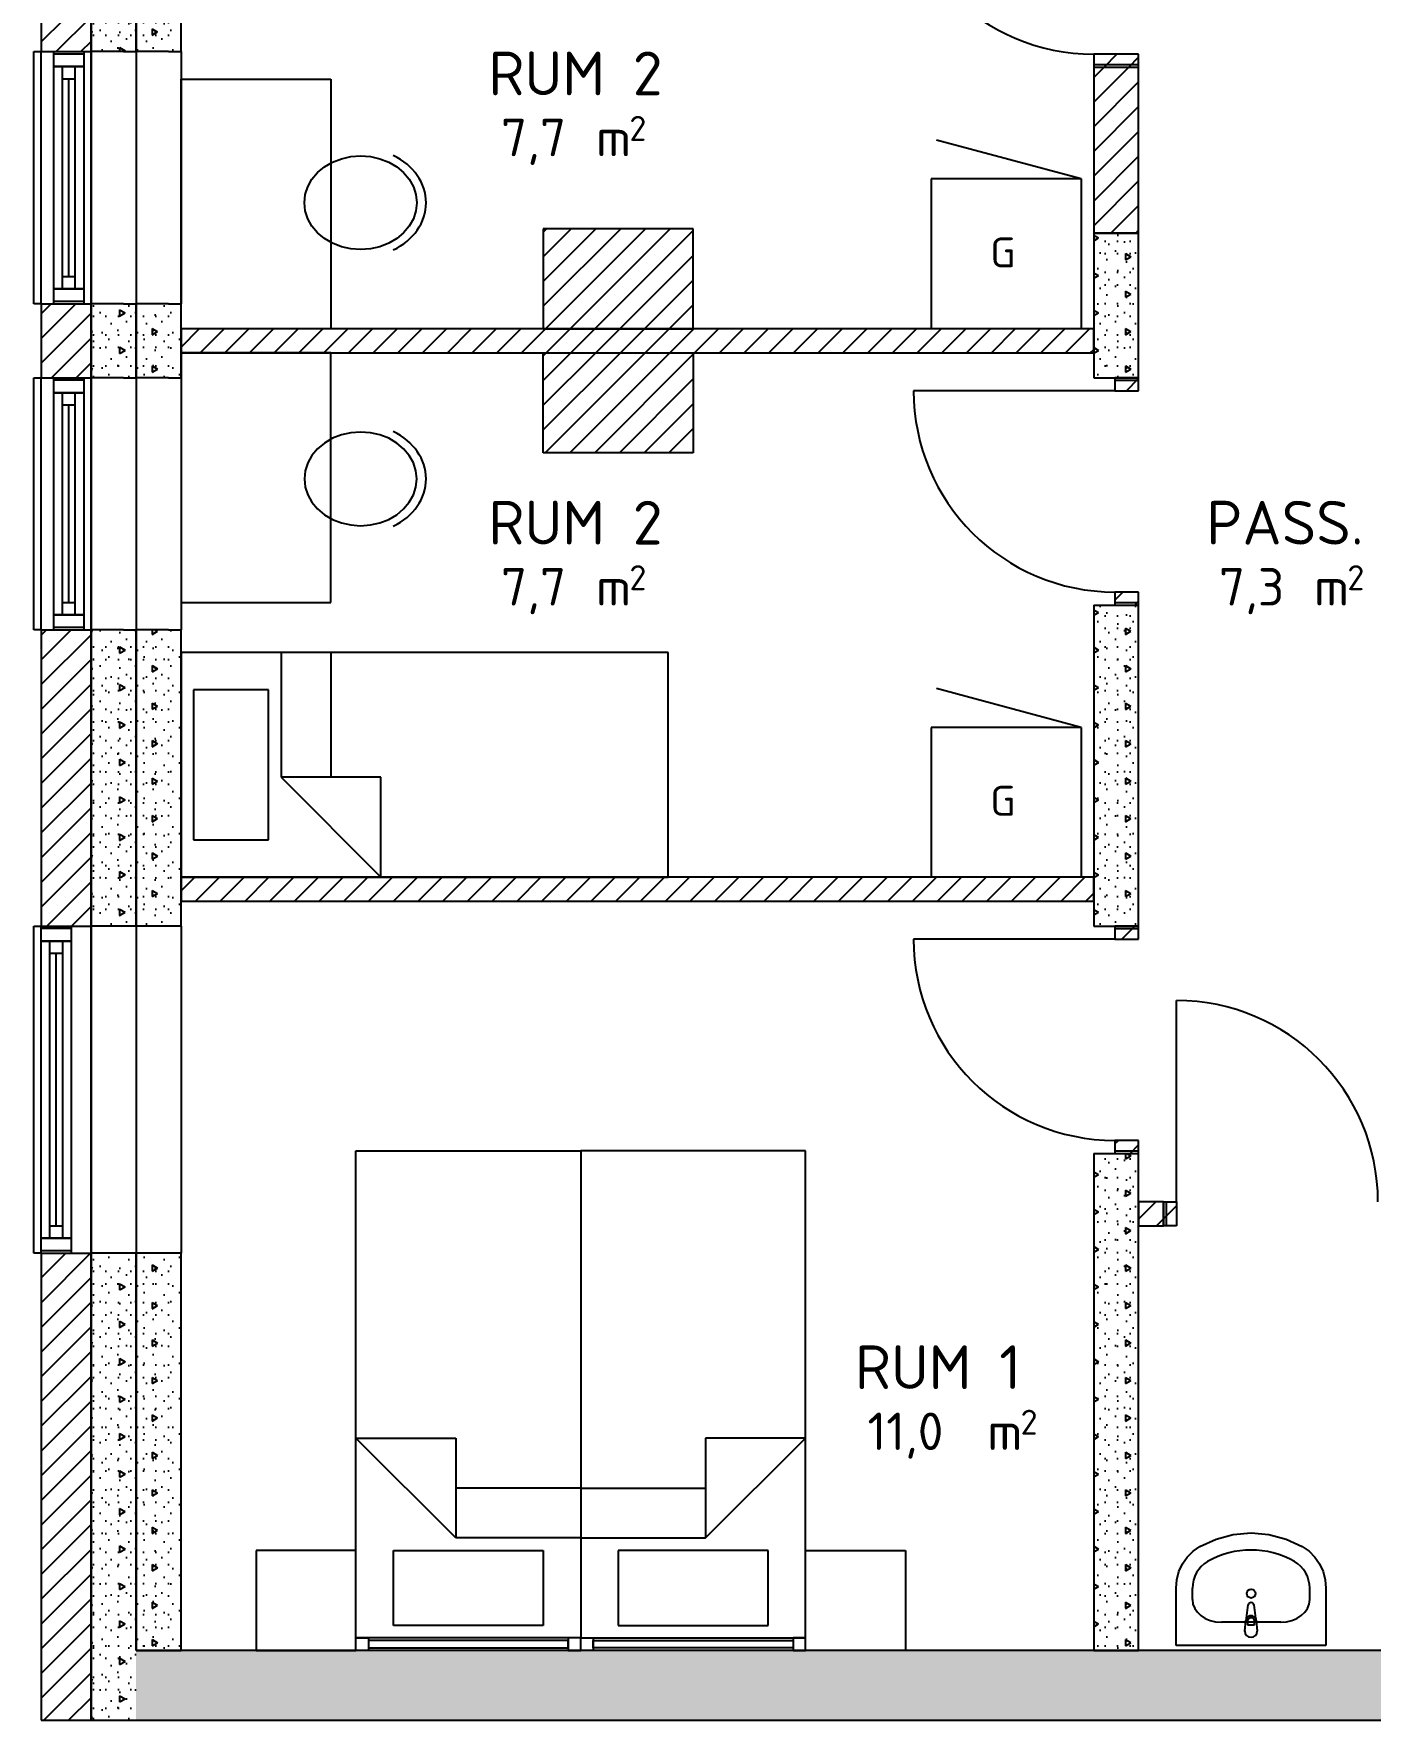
# Model space of a CAD drawing. Header units: metres. Extents: x -0.2 to 76.9, y -5.1 to 21.1.
# Drawn here: x -0.21 to 5.14, y -0.17 to 6.58 of the extents above; entities that cross this region are included whole.
import ezdxf
from ezdxf.enums import TextEntityAlignment as Align

# ---------------------------------------------------------------- set-up
doc = ezdxf.new("R2010")
doc.units = ezdxf.units.M
doc.linetypes.add('DASHED_4', pattern=[7, 4, -3])
for name, color, linetype in [('A-01SB-----', 3, 'Continuous'), ('A-01SC-----', 7, 'Continuous'), ('A-27B------', 7, 'Continuous'), ('A-42-------', 1, 'Continuous'), ('A-46---B---', 1, 'Continuous'), ('A-46---C---', 4, 'DASHED_4')]:
    doc.layers.add(name, color=color, linetype=linetype)
doc.layers.add('A-A-RUA----', color=3, linetype='Continuous', lineweight=0)
doc.styles.add('ISO', font='isocpeur.ttf')
pattern_1 = [(45, (0, 0), (-0.0494975, 0.0494975), [])]
pattern_2 = [(270, (0, 0), (0.2598076, 0), [0.025, -0.125]), (270, (0.1299, -0.075), (0.2598076, 0), [0.025, -0.125]), (330, (0, 0), (0.129904, 0.225), [0.025, -0.125]), (330, (-3e-17, -0.15), (0.129904, 0.225), [0.025, -0.125]), (30, (-5e-18, -0.025), (-0.129904, 0.225), [0.025, -0.125]), (30, (-3e-17, -0.175), (-0.129904, 0.225), [0.025, -0.125]), (270, (0.025, -5e-18), (0.05, 0), [0, -0.05, 0, -0.075]), (315, (0.025, -0.025), (0.03535534, 0.03535534), [0, -0.0375, 0, -0.0625])]

# ---------------------------------------------------------------- blocks, each defined once
blk = doc.blocks.new('RUM 2_06_24', base_point=(1979.3, 4494.7))
at = {"layer": 'A-A-RUA----', "style": 'ISO'}
for tag, height, p in [('ROOM_NAME', 175, (1606.5, 4710.1)), ('bFrame', 150, (1656.5, 4440.8)), ('DUMMY_377', 150, (1941.8, 4440.8)), ('DUMMY_378', 100, (2170.8, 4452.2))]:
    blk.add_attdef(tag, text='', height=height, dxfattribs=at).set_placement(p, align=Align.TOP_LEFT)
blk = doc.blocks.new('RUM 1_05_25', base_point=(3468.4, 1113))
at = {"layer": 'A-A-RUA----', "style": 'ISO'}
for tag, height, p in [('ROOM_NAME', 175, (3074, 1328.4)), ('bFrame', 150, (3124, 1059.1)), ('DUMMY_377', 150, (3508, 1059.1)), ('DUMMY_378', 100, (3737, 1070.5))]:
    blk.add_attdef(tag, text='', height=height, dxfattribs=at).set_placement(p, align=Align.TOP_LEFT)
blk = doc.blocks.new('RUM 2_06_30', base_point=(1979.3, 6293.9))
at = {"layer": 'A-A-RUA----', "style": 'ISO'}
for tag, height, p in [('ROOM_NAME', 175, (1606.5, 6509.2)), ('bFrame', 150, (1656.5, 6240)), ('DUMMY_377', 150, (1941.8, 6240)), ('DUMMY_378', 100, (2170.8, 6251.4))]:
    blk.add_attdef(tag, text='', height=height, dxfattribs=at).set_placement(p, align=Align.TOP_LEFT)
blk = doc.blocks.new('PASS._03_32', base_point=(4828.8, 4494.7))
at = {"layer": 'A-A-RUA----', "style": 'ISO'}
for tag, height, p in [('ROOM_NAME', 175, (4480.8, 4710.1)), ('bFrame', 150, (4530.8, 4440.8)), ('DUMMY_377', 150, (4816.1, 4440.8)), ('DUMMY_378', 100, (5045.1, 4452.2))]:
    blk.add_attdef(tag, text='', height=height, dxfattribs=at).set_placement(p, align=Align.TOP_LEFT)

msp = doc.modelspace()

# ---------------------------------------------------------------- hatches: boundary and pattern name
at = {"layer": 'A-01SB-----', "linetype": 'Continuous'}
h = msp.add_hatch(dxfattribs=at)
h.set_pattern_fill('BRANDSÄKRARE', color=256, scale=0.001, style=0, pattern_type=2)
h.set_pattern_definition(pattern_1)
h.paths.add_polyline_path([(4.0297, 5.7819), (4.2097, 5.7819), (4.2097, 6.4469), (4.1257, 6.4469), (4.0297, 6.4469)])
h = msp.add_hatch(dxfattribs=at)
h.set_pattern_fill('BRANDSÄKRARE', color=256, scale=0.001, style=0, pattern_type=2)
h.set_pattern_definition(pattern_1)
h.paths.add_polyline_path([(0.3762, 5.3029), (4.0297, 5.3029), (4.0297, 5.3989), (0.3762, 5.3989)])
h = msp.add_hatch(dxfattribs=at)
h.set_pattern_fill('BRANDSÄKRARE', color=256, scale=0.001, style=0, pattern_type=2)
h.set_pattern_definition(pattern_1)
h.paths.add_polyline_path([(0.3762, 3.1069), (4.0297, 3.1069), (4.0297, 3.2029), (0.3762, 3.2029)])
h = msp.add_hatch(dxfattribs=at)
h.set_pattern_fill('BRANDSÄKRARE', color=256, scale=0.001, style=0, pattern_type=2)
h.set_pattern_definition(pattern_1)
h.paths.add_polyline_path([(4.2097, 1.8069), (4.3097, 1.8069), (4.3097, 1.9029), (4.2097, 1.9029)])
at = {"layer": 'A-01SC-----', "linetype": 'Continuous'}
h = msp.add_hatch(dxfattribs=at)
h.set_pattern_fill('BRANDSÄKRARE', color=256, scale=0.001, style=0, pattern_type=2)
h.set_pattern_definition(pattern_1)
h.paths.add_polyline_path([(-0.1838, 6.5089), (-0.1338, 6.5089), (-0.0138, 6.5089), (0.0162, 6.5089), (0.0162, 8.2722), (-0.0638, 8.2722), (-0.1838, 8.2722)])
h = msp.add_hatch(dxfattribs=at)
h.set_pattern_fill('BETONG__STD_', color=256, scale=0.001, style=0, pattern_type=2)
h.set_pattern_definition(pattern_2)
h.paths.add_polyline_path([(0.1962, 8.2722), (0.0162, 8.2722), (0.0162, 6.5089), (0.1962, 6.5089)])
h = msp.add_hatch(dxfattribs=at)
h.set_pattern_fill('BRANDSÄKRARE', color=256, scale=0.001, style=0, pattern_type=2)
h.set_pattern_definition(pattern_1)
h.paths.add_polyline_path([(-0.1838, 5.2029), (-0.1338, 5.2029), (-0.0138, 5.2029), (0.0162, 5.2029), (0.0162, 5.4989), (-0.0138, 5.4989), (-0.1338, 5.4989), (-0.1838, 5.4989)])
h = msp.add_hatch(dxfattribs=at)
h.set_pattern_fill('BETONG__STD_', color=256, scale=0.001, style=0, pattern_type=2)
h.set_pattern_definition(pattern_2)
h.paths.add_polyline_path([(0.1962, 5.4989), (0.0162, 5.4989), (0.0162, 5.2029), (0.1962, 5.2029)])
h = msp.add_hatch(dxfattribs=at)
h.set_pattern_fill('BRANDSÄKRARE', color=256, scale=0.001, style=0, pattern_type=2)
h.set_pattern_definition(pattern_1)
h.paths.add_polyline_path([(-0.1838, 4.1929), (-0.1838, 3.0069), (-0.0638, 3.0069), (0.0162, 3.0069), (0.0162, 4.1929), (-0.0138, 4.1929), (-0.1338, 4.1929)])
h = msp.add_hatch(dxfattribs=at)
h.set_pattern_fill('BETONG__STD_', color=256, scale=0.001, style=0, pattern_type=2)
h.set_pattern_definition(pattern_2)
h.paths.add_polyline_path([(0.1962, 4.1929), (0.0162, 4.1929), (0.0162, 3.0069), (0.1962, 3.0069)])
h = msp.add_hatch(dxfattribs=at)
h.set_pattern_fill('BRANDSÄKRARE', color=256, scale=0.001, style=0, pattern_type=2)
h.set_pattern_definition(pattern_1)
h.paths.add_polyline_path([(-0.1838, -0.1731), (0.0162, -0.1731), (0.0162, 1.6969), (-0.0638, 1.6969), (-0.1838, 1.6969)])
h = msp.add_hatch(dxfattribs=at)
h.set_pattern_fill('BETONG__STD_', color=256, scale=0.001, style=0, pattern_type=2)
h.set_pattern_definition(pattern_2)
h.paths.add_polyline_path([(0.1962, 1.6969), (0.0162, 1.6969), (0.0162, -0.1731), (0.1962, -0.1731)])
h = msp.add_hatch(dxfattribs=at)
h.set_pattern_fill('BETONG__STD_', color=256, scale=0.001, style=0, pattern_type=2)
h.set_pattern_definition([(0, (0, 0), (0, 0.2598076), [0.025, -0.125]), (0, (0.075, 0.1299), (0, 0.2598076), [0.025, -0.125]), (60, (0, 0), (-0.225, 0.1299038), [0.025, -0.125]), (60, (0.15, 0), (-0.225, 0.1299038), [0.025, -0.125]), (120, (0.025, 0), (0.225, 0.1299038), [0.025, -0.125]), (120, (0.175, 0), (0.225, 0.1299038), [0.025, -0.125]), (0, (0, 0.025), (0, 0.05), [0, -0.05, 0, -0.075]), (45, (0.025, 0.025), (-0.03535534, 0.03535534), [0, -0.0375, 0, -0.0625])])
h.paths.add_polyline_path([(76.7562, 0.1069), (0.1962, 0.1069), (0.1962, -0.1731), (76.7562, -0.1731)])
at = {"layer": 'A-27B------', "linetype": 'Continuous'}
h = msp.add_hatch(dxfattribs=at)
h.set_pattern_fill('BETONG__STD_', color=256, scale=0.001, style=0, pattern_type=2)
h.set_pattern_definition(pattern_2)
h.paths.add_polyline_path([(0.3762, 8.2722), (0.1962, 8.2722), (0.1962, 6.5089), (0.3762, 6.5089)])
h = msp.add_hatch(dxfattribs=at)
h.set_pattern_fill('BETONG__STD_', color=256, scale=0.001, style=0, pattern_type=2)
h.set_pattern_definition(pattern_2)
h.paths.add_polyline_path([(4.0297, 5.7819), (4.0297, 5.2029), (4.1147, 5.2029), (4.2097, 5.2029), (4.2097, 5.7819)])
h = msp.add_hatch(dxfattribs=at)
h.set_pattern_fill('BETONG__STD_', color=256, scale=0.001, style=0, pattern_type=2)
h.set_pattern_definition(pattern_2)
h.paths.add_polyline_path([(0.3762, 5.4989), (0.1962, 5.4989), (0.1962, 5.2029), (0.3762, 5.2029)])
h = msp.add_hatch(dxfattribs=at)
h.set_pattern_fill('BETONG__STD_', color=256, scale=0.001, style=0, pattern_type=2)
h.set_pattern_definition(pattern_2)
h.paths.add_polyline_path([(4.0297, 3.0069), (4.1147, 3.0069), (4.2097, 3.0069), (4.2097, 4.2929), (4.1147, 4.2929), (4.0297, 4.2929)])
h = msp.add_hatch(dxfattribs=at)
h.set_pattern_fill('BETONG__STD_', color=256, scale=0.001, style=0, pattern_type=2)
h.set_pattern_definition(pattern_2)
h.paths.add_polyline_path([(0.3762, 4.1929), (0.1962, 4.1929), (0.1962, 3.0069), (0.3762, 3.0069)])
h = msp.add_hatch(dxfattribs=at)
h.set_pattern_fill('BETONG__STD_', color=256, scale=0.001, style=0, pattern_type=2)
h.set_pattern_definition(pattern_2)
h.paths.add_polyline_path([(4.0297, 0.1069), (4.2097, 0.1069), (4.2097, 2.0969), (4.1147, 2.0969), (4.0297, 2.0969)])
h = msp.add_hatch(dxfattribs=at)
h.set_pattern_fill('BETONG__STD_', color=256, scale=0.001, style=0, pattern_type=2)
h.set_pattern_definition(pattern_2)
h.paths.add_polyline_path([(0.3762, 1.6969), (0.1962, 1.6969), (0.1962, 0.1069), (0.3762, 0.1069)])
at = {"layer": 'A-42-------', "linetype": 'Continuous'}
h = msp.add_hatch(dxfattribs=at)
h.set_pattern_fill('BRANDSÄKRARE', color=256, scale=0.001, style=0, pattern_type=2)
h.set_pattern_definition(pattern_1)
h.paths.add_polyline_path([(4.2097, 6.4989), (4.0297, 6.4989), (4.0297, 6.4469), (4.2097, 6.4469)])
h = msp.add_hatch(dxfattribs=at)
h.set_pattern_fill('BRANDSÄKRARE', color=256, scale=0.001, style=0, pattern_type=2)
h.set_pattern_definition(pattern_1)
h.paths.add_polyline_path([(4.2097, 5.2029), (4.1147, 5.2029), (4.1147, 5.1509), (4.2097, 5.1509)])
h = msp.add_hatch(dxfattribs=at)
h.set_pattern_fill('BRANDSÄKRARE', color=256, scale=0.001, style=0, pattern_type=2)
h.set_pattern_definition(pattern_1)
h.paths.add_polyline_path([(4.2097, 4.3449), (4.1147, 4.3449), (4.1147, 4.2929), (4.2097, 4.2929)])
h = msp.add_hatch(dxfattribs=at)
h.set_pattern_fill('BRANDSÄKRARE', color=256, scale=0.001, style=0, pattern_type=2)
h.set_pattern_definition(pattern_1)
h.paths.add_polyline_path([(4.2097, 3.0069), (4.1147, 3.0069), (4.1147, 2.9549), (4.2097, 2.9549)])
h = msp.add_hatch(dxfattribs=at)
h.set_pattern_fill('BRANDSÄKRARE', color=256, scale=0.001, style=0, pattern_type=2)
h.set_pattern_definition(pattern_1)
h.paths.add_polyline_path([(4.2097, 2.1489), (4.1147, 2.1489), (4.1147, 2.0969), (4.2097, 2.0969)])
h = msp.add_hatch(dxfattribs=at)
h.set_pattern_fill('BRANDSÄKRARE', color=256, scale=0.001, style=0, pattern_type=2)
h.set_pattern_definition(pattern_1)
h.paths.add_polyline_path([(4.3097, 1.8069), (4.3617, 1.8069), (4.3617, 1.9029), (4.3097, 1.9029)])
at = {"layer": 'A-46---C---', "linetype": 'Continuous'}
h = msp.add_hatch(dxfattribs=at)
h.set_pattern_fill('BRANDSÄKRARE', color=256, scale=0.001, style=0, pattern_type=2)
h.set_pattern_definition(pattern_1)
h.paths.add_polyline_path([(1.8262, 5.3989), (2.4262, 5.3989), (2.4262, 5.7989), (1.8262, 5.7989)])
h = msp.add_hatch(dxfattribs=at)
h.set_pattern_fill('BRANDSÄKRARE', color=256, scale=0.001, style=0, pattern_type=2)
h.set_pattern_definition(pattern_1)
h.paths.add_polyline_path([(1.8262, 5.3029), (2.4262, 5.3029), (2.4262, 4.9029), (1.8262, 4.9029)])

# ---------------------------------------------------------------- linework, layer by layer
at = {"layer": 'A-01SB-----'}
for p, q in [((4.0297, 6.4469), (4.1257, 6.4469)), ((4.1257, 6.4469), (4.2097, 6.4469)), ((4.3097, 1.9029), (4.3097, 1.8069))]:
    msp.add_line(p, q, dxfattribs=at)
at = {"layer": 'A-01SB-----', "flags": 128}
for points in [[(4.0297, 6.4469), (4.0297, 5.7819)], [(4.2097, 5.7819), (4.2097, 6.4469)], [(4.0297, 5.7819), (4.2097, 5.7819)], [(4.0297, 5.3989), (0.3762, 5.3989)], [(0.3762, 5.3989), (0.3762, 5.3029)], [(4.0297, 5.3029), (4.0297, 5.3989)], [(0.3762, 5.3029), (4.0297, 5.3029)], [(4.0297, 3.2029), (0.3762, 3.2029)], [(0.3762, 3.2029), (0.3762, 3.1069)], [(4.0297, 3.1069), (4.0297, 3.2029)], [(0.3762, 3.1069), (4.0297, 3.1069)], [(4.3097, 1.9029), (4.2097, 1.9029)], [(4.2097, 1.9029), (4.2097, 1.8069)], [(4.2097, 1.8069), (4.3097, 1.8069)]]:
    msp.add_lwpolyline(points, dxfattribs=at)
at = {"layer": 'A-01SC-----'}
for p, q in [((-0.1838, 6.5089), (-0.1338, 6.5089)), ((-0.1338, 6.5089), (-0.0138, 6.5089)), ((-0.0138, 6.5089), (0.0162, 6.5089)), ((-0.1838, 5.4989), (-0.1338, 5.4989)), ((-0.1338, 5.4989), (-0.0138, 5.4989)), ((-0.0138, 5.4989), (0.0162, 5.4989)), ((-0.1838, 5.2029), (-0.1338, 5.2029)), ((-0.1338, 5.2029), (-0.0138, 5.2029)), ((-0.0138, 5.2029), (0.0162, 5.2029)), ((-0.1838, 4.1929), (-0.1338, 4.1929)), ((-0.1338, 4.1929), (-0.0138, 4.1929)), ((-0.0138, 4.1929), (0.0162, 4.1929)), ((-0.1838, 3.0069), (-0.0638, 3.0069)), ((-0.0638, 3.0069), (0.0162, 3.0069)), ((-0.1838, 1.6969), (-0.0638, 1.6969)), ((-0.0638, 1.6969), (0.0162, 1.6969))]:
    msp.add_line(p, q, dxfattribs=at)
at = {"layer": 'A-01SC-----', "flags": 128}
for points in [[(-0.1838, 8.2722), (-0.1838, 6.5089)], [(0.0162, 8.2722), (0.0162, 6.5089)], [(0.0162, 6.5089), (0.0162, 8.2722)], [(0.1962, 6.5089), (0.1962, 8.2722)], [(-0.1838, 5.4989), (-0.1838, 5.2029)], [(0.0162, 5.4989), (0.0162, 5.2029)], [(0.0162, 5.2029), (0.0162, 5.4989)], [(0.1962, 5.2029), (0.1962, 5.4989)], [(-0.1838, 4.1929), (-0.1838, 3.0069)], [(0.0162, 4.1929), (0.0162, 3.0069)], [(0.0162, 3.0069), (0.0162, 4.1929)], [(0.1962, 3.0069), (0.1962, 4.1929)], [(-0.1838, 1.6969), (-0.1838, -0.1731)], [(0.0162, 1.6969), (0.0162, -0.1731)], [(0.0162, -0.1731), (0.0162, 1.6969)], [(0.1962, 0.1069), (0.1962, 1.6969)], [(6.6772, 0.1069), (0.1962, 0.1069)], [(-0.1838, -0.1731), (0.0162, -0.1731)], [(0.0162, -0.1731), (0.1962, -0.1731)], [(0.1962, -0.1731), (76.7562, -0.1731)]]:
    msp.add_lwpolyline(points, dxfattribs=at)
at = {"layer": 'A-27B------'}
for p, q in [((4.0297, 5.2029), (4.1147, 5.2029)), ((4.1147, 5.2029), (4.2097, 5.2029)), ((4.0297, 4.2929), (4.1147, 4.2929)), ((4.1147, 4.2929), (4.2097, 4.2929)), ((4.0297, 3.0069), (4.1147, 3.0069)), ((4.1147, 3.0069), (4.2097, 3.0069)), ((4.0297, 2.0969), (4.1147, 2.0969)), ((4.1147, 2.0969), (4.2097, 2.0969))]:
    msp.add_line(p, q, dxfattribs=at)
at = {"layer": 'A-27B------', "flags": 128}
for points in [[(0.1962, 8.2722), (0.1962, 6.5089)], [(0.3762, 6.5089), (0.3762, 8.2722)], [(4.0297, 5.7819), (4.0297, 5.2029)], [(4.2097, 5.7819), (4.0297, 5.7819)], [(4.2097, 5.2029), (4.2097, 5.7819)], [(0.1962, 5.4989), (0.1962, 5.2029)], [(0.3762, 5.2029), (0.3762, 5.4989)], [(4.0297, 4.2929), (4.0297, 3.0069)], [(4.2097, 3.0069), (4.2097, 4.2929)], [(0.1962, 4.1929), (0.1962, 3.0069)], [(0.3762, 3.0069), (0.3762, 4.1929)], [(4.0297, 2.0969), (4.0297, 0.1069)], [(4.2097, 0.1069), (4.2097, 2.0969)], [(0.1962, 1.6969), (0.1962, 0.1069)], [(0.3762, 0.1069), (0.3762, 1.6969)], [(0.1962, 0.1069), (0.3762, 0.1069)], [(4.0297, 0.1069), (4.2097, 0.1069)]]:
    msp.add_lwpolyline(points, dxfattribs=at)
at = {"layer": 'A-42-------'}
for p, q in [((-0.2138, 5.4989), (-0.2138, 6.5089)), ((-0.2138, 6.5089), (-0.1838, 6.5089)), ((-0.1838, 5.4989), (-0.1838, 6.5089)), ((-0.1338, 6.4489), (-0.1338, 6.5089)), ((-0.1338, 6.5089), (-0.0138, 6.5089)), ((-0.0138, 6.4989), (-0.1338, 6.4989)), ((-0.0138, 6.5089), (-0.0138, 6.4489)), ((0.1462, 6.5089), (0.0162, 6.5089)), ((0.0162, 6.5089), (0.0162, 5.4989)), ((0.0162, 5.4989), (0.0162, 6.5089)), ((0.1462, 6.5089), (0.1962, 6.5089)), ((0.1962, 6.5089), (0.1962, 5.4989)), ((0.3262, 6.5089), (0.1962, 6.5089)), ((0.1962, 6.5089), (0.1962, 5.4989)), ((0.3262, 6.5089), (0.3762, 6.5089)), ((0.3762, 6.5089), (0.3762, 5.4989)), ((4.2097, 6.4989), (4.0297, 6.4989)), ((4.0297, 6.4989), (4.0297, 6.4469)), ((4.2097, 6.4469), (4.2097, 6.4989)), ((-0.1338, 6.4489), (-0.0488, 6.4489)), ((-0.1338, 5.5589), (-0.1338, 6.4489)), ((-0.0488, 6.4489), (-0.1338, 6.4489)), ((-0.0988, 6.3989), (-0.0988, 6.4489)), ((-0.0988, 6.4489), (-0.0488, 6.4489)), ((-0.0488, 6.4489), (-0.0138, 6.4489)), ((-0.0138, 6.4489), (-0.0488, 6.4489)), ((-0.0488, 6.4489), (-0.0488, 6.3989)), ((-0.0138, 6.4489), (-0.0138, 5.5589)), ((4.0297, 6.4569), (4.2097, 6.4569)), ((4.0297, 6.4469), (4.2097, 6.4469)), ((4.0297, 6.4469), (4.1257, 6.4469)), ((-0.0988, 5.6089), (-0.0988, 6.3989)), ((-0.0488, 6.3989), (-0.0988, 6.3989)), ((-0.0738, 5.6089), (-0.0738, 6.3989)), ((-0.0488, 6.3989), (-0.0488, 5.6089)), ((-0.0988, 5.5589), (-0.0988, 5.6089)), ((-0.0988, 5.6089), (-0.0488, 5.6089)), ((-0.0488, 5.6089), (-0.0488, 5.5589)), ((-0.0488, 5.5589), (-0.1338, 5.5589)), ((-0.1338, 5.4989), (-0.1338, 5.5589)), ((-0.1338, 5.5589), (-0.0488, 5.5589)), ((-0.0488, 5.5589), (-0.0988, 5.5589)), ((-0.0138, 5.5589), (-0.0488, 5.5589)), ((-0.0488, 5.5589), (-0.0138, 5.5589)), ((-0.0138, 5.5589), (-0.0138, 5.4989)), ((-0.1838, 5.4989), (-0.2138, 5.4989)), ((-0.0138, 5.5089), (-0.1338, 5.5089)), ((-0.1338, 5.4989), (-0.0138, 5.4989)), ((0.1462, 5.4989), (0.0162, 5.4989)), ((0.1462, 5.4989), (0.1962, 5.4989)), ((0.3262, 5.4989), (0.1962, 5.4989)), ((0.3262, 5.4989), (0.3762, 5.4989)), ((-0.2138, 4.1929), (-0.2138, 5.2029)), ((-0.2138, 5.2029), (-0.1838, 5.2029)), ((-0.1838, 4.1929), (-0.1838, 5.2029)), ((-0.1338, 5.1429), (-0.1338, 5.2029)), ((-0.1338, 5.2029), (-0.0138, 5.2029)), ((-0.0138, 5.2029), (-0.0138, 5.1429)), ((0.1462, 5.2029), (0.0162, 5.2029)), ((0.0162, 5.2029), (0.0162, 4.1929)), ((0.0162, 4.1929), (0.0162, 5.2029)), ((0.1462, 5.2029), (0.1962, 5.2029)), ((0.1962, 5.2029), (0.1962, 4.1929)), ((0.3262, 5.2029), (0.1962, 5.2029)), ((0.1962, 5.2029), (0.1962, 4.1929)), ((0.3262, 5.2029), (0.3762, 5.2029)), ((0.3762, 5.2029), (0.3762, 4.1929)), ((4.2097, 5.2029), (4.1147, 5.2029)), ((4.1147, 5.2029), (4.1147, 5.1509)), ((4.1147, 5.2029), (4.2097, 5.2029)), ((4.2097, 5.1509), (4.2097, 5.2029)), ((-0.0138, 5.1929), (-0.1338, 5.1929)), ((-0.1338, 5.1429), (-0.0488, 5.1429)), ((-0.1338, 4.2529), (-0.1338, 5.1429)), ((-0.0488, 5.1429), (-0.1338, 5.1429)), ((-0.0988, 5.0929), (-0.0988, 5.1429)), ((-0.0988, 5.1429), (-0.0488, 5.1429)), ((-0.0488, 5.1429), (-0.0138, 5.1429)), ((-0.0138, 5.1429), (-0.0488, 5.1429)), ((-0.0488, 5.1429), (-0.0488, 5.0929)), ((-0.0138, 5.1429), (-0.0138, 4.2529)), ((4.1147, 5.1509), (3.3087, 5.1509)), ((4.1147, 5.1929), (4.2097, 5.1929)), ((4.1147, 5.1509), (4.2097, 5.1509)), ((-0.0988, 4.3029), (-0.0988, 5.0929)), ((-0.0488, 5.0929), (-0.0988, 5.0929)), ((-0.0738, 4.3029), (-0.0738, 5.0929)), ((-0.0488, 5.0929), (-0.0488, 4.3029)), ((4.2097, 4.3449), (4.1147, 4.3449)), ((4.1147, 4.3449), (4.1147, 4.2929)), ((4.2097, 4.2929), (4.2097, 4.3449)), ((-0.0988, 4.2529), (-0.0988, 4.3029)), ((-0.0988, 4.3029), (-0.0488, 4.3029)), ((-0.0488, 4.3029), (-0.0488, 4.2529)), ((4.1147, 4.3029), (4.2097, 4.3029)), ((4.1147, 4.2929), (4.2097, 4.2929)), ((4.1147, 4.2929), (4.2097, 4.2929)), ((-0.1838, 4.1929), (-0.2138, 4.1929)), ((-0.0488, 4.2529), (-0.1338, 4.2529)), ((-0.1338, 4.1929), (-0.1338, 4.2529)), ((-0.1338, 4.2529), (-0.0488, 4.2529)), ((-0.0138, 4.2029), (-0.1338, 4.2029)), ((-0.1338, 4.1929), (-0.0138, 4.1929)), ((-0.0488, 4.2529), (-0.0988, 4.2529)), ((-0.0138, 4.2529), (-0.0488, 4.2529)), ((-0.0488, 4.2529), (-0.0138, 4.2529)), ((-0.0138, 4.2529), (-0.0138, 4.1929)), ((0.1462, 4.1929), (0.0162, 4.1929)), ((0.1462, 4.1929), (0.1962, 4.1929)), ((0.3262, 4.1929), (0.1962, 4.1929)), ((0.3262, 4.1929), (0.3762, 4.1929)), ((-0.2138, 1.6969), (-0.2138, 3.0069)), ((-0.2138, 3.0069), (-0.1838, 3.0069)), ((-0.1838, 1.6969), (-0.1838, 3.0069)), ((-0.1838, 2.9469), (-0.1838, 3.0069)), ((-0.1838, 3.0069), (-0.0638, 3.0069)), ((-0.0638, 2.9969), (-0.1838, 2.9969)), ((-0.0638, 3.0069), (-0.0638, 2.9469)), ((0.1962, 3.0069), (0.0162, 3.0069)), ((0.0162, 3.0069), (0.0162, 1.6969)), ((0.0162, 1.6969), (0.0162, 3.0069)), ((0.1962, 3.0069), (0.1962, 1.6969)), ((0.3762, 3.0069), (0.1962, 3.0069)), ((0.1962, 3.0069), (0.1962, 1.6969)), ((0.3762, 3.0069), (0.3762, 1.6969)), ((4.2097, 3.0069), (4.1147, 3.0069)), ((4.1147, 3.0069), (4.1147, 2.9549)), ((4.1147, 3.0069), (4.2097, 3.0069)), ((4.1147, 2.9969), (4.2097, 2.9969)), ((4.2097, 2.9549), (4.2097, 3.0069)), ((-0.1838, 2.9469), (-0.0988, 2.9469)), ((-0.1838, 1.7569), (-0.1838, 2.9469)), ((-0.0988, 2.9469), (-0.1838, 2.9469)), ((-0.1488, 2.8969), (-0.1488, 2.9469)), ((-0.1488, 2.9469), (-0.0988, 2.9469)), ((-0.0988, 2.9469), (-0.0638, 2.9469)), ((-0.0638, 2.9469), (-0.0988, 2.9469)), ((-0.0988, 2.9469), (-0.0988, 2.8969)), ((-0.0638, 2.9469), (-0.0638, 1.7569)), ((4.1147, 2.9549), (3.3087, 2.9549)), ((4.1147, 2.9549), (4.2097, 2.9549)), ((-0.1488, 1.8069), (-0.1488, 2.8969)), ((-0.0988, 2.8969), (-0.1488, 2.8969)), ((-0.1238, 1.8069), (-0.1238, 2.8969)), ((-0.0988, 2.8969), (-0.0988, 1.8069)), ((4.3617, 1.9029), (4.3617, 2.7089)), ((4.2097, 2.1489), (4.1147, 2.1489)), ((4.1147, 2.1489), (4.1147, 2.0969)), ((4.1147, 2.1069), (4.2097, 2.1069)), ((4.1147, 2.0969), (4.2097, 2.0969)), ((4.1147, 2.0969), (4.2097, 2.0969)), ((4.2097, 2.0969), (4.2097, 2.1489)), ((4.3097, 1.8069), (4.3097, 1.9029)), ((4.3097, 1.9029), (4.3617, 1.9029)), ((4.3097, 1.9029), (4.3097, 1.8069)), ((4.3197, 1.9029), (4.3197, 1.8069)), ((4.3617, 1.9029), (4.3617, 1.8069)), ((-0.0988, 1.7569), (-0.1838, 1.7569)), ((-0.1838, 1.6969), (-0.1838, 1.7569)), ((-0.1838, 1.7569), (-0.0988, 1.7569)), ((-0.1488, 1.7569), (-0.1488, 1.8069)), ((-0.1488, 1.8069), (-0.0988, 1.8069)), ((-0.0988, 1.7569), (-0.1488, 1.7569)), ((-0.0988, 1.8069), (-0.0988, 1.7569)), ((-0.0638, 1.7569), (-0.0988, 1.7569)), ((-0.0988, 1.7569), (-0.0638, 1.7569)), ((-0.0638, 1.7569), (-0.0638, 1.6969)), ((4.3617, 1.8069), (4.3097, 1.8069)), ((-0.1838, 1.6969), (-0.2138, 1.6969)), ((-0.0638, 1.7069), (-0.1838, 1.7069)), ((-0.1838, 1.6969), (-0.0638, 1.6969)), ((0.1962, 1.6969), (0.0162, 1.6969)), ((0.3762, 1.6969), (0.1962, 1.6969))]:
    msp.add_line(p, q, dxfattribs=at)
for centre, start, end in [((4.0297, 7.3049), 180, 270), ((4.1147, 5.1509), 180, 270), ((4.1147, 2.9549), 180, 270), ((4.3617, 1.9029), 0, 90)]:
    msp.add_arc(centre, 0.806, start, end, dxfattribs=at)
at = {"layer": 'A-46---B---'}
for p, q in [((3.9797, 5.9989), (3.4002, 6.1542)), ((3.9797, 5.9989), (3.3797, 5.9989)), ((3.3797, 5.9989), (3.3797, 5.3989)), ((3.9797, 5.9989), (3.9797, 5.3989)), ((3.9797, 5.3989), (3.3797, 5.3989)), ((3.9797, 3.8029), (3.4002, 3.9582)), ((3.9797, 3.8029), (3.3797, 3.8029)), ((3.3797, 3.8029), (3.3797, 3.2029)), ((3.9797, 3.8029), (3.9797, 3.2029)), ((3.9797, 3.2029), (3.3797, 3.2029)), ((4.4545, 0.5225), (4.5197, 0.5524)), ((4.5197, 0.5524), (4.5887, 0.5707)), ((4.5887, 0.5707), (4.6597, 0.5769)), ((4.6597, 0.5769), (4.7307, 0.5707)), ((4.7307, 0.5707), (4.7997, 0.5524)), ((4.7997, 0.5524), (4.8649, 0.5225)), ((4.3852, 0.4529), (4.4042, 0.4803)), ((4.4042, 0.4803), (4.4276, 0.5037)), ((4.4276, 0.5037), (4.4545, 0.5225)), ((4.8649, 0.5225), (4.8919, 0.5037)), ((4.8919, 0.5037), (4.9152, 0.4803)), ((4.9152, 0.4803), (4.9342, 0.4529)), ((4.3626, 0.3897), (4.3712, 0.4223)), ((4.3712, 0.4223), (4.3852, 0.4529)), ((4.9342, 0.4529), (4.9482, 0.4223)), ((4.9482, 0.4223), (4.9568, 0.3897)), ((4.3597, 0.356), (4.3626, 0.3897)), ((4.3597, 0.1269), (4.3597, 0.356)), ((4.4249, 0.3102), (4.4249, 0.356)), ((4.8945, 0.3102), (4.8945, 0.356)), ((4.9568, 0.3897), (4.9597, 0.356)), ((4.9597, 0.356), (4.9597, 0.1269)), ((4.642, 0.2357), (4.6486, 0.2886)), ((4.6708, 0.2886), (4.6774, 0.2357)), ((4.7785, 0.2192), (4.5409, 0.2192)), ((4.6347, 0.1842), (4.6387, 0.2262)), ((4.6461, 0.224), (4.6461, 0.2091)), ((4.6461, 0.2091), (4.6733, 0.2091)), ((4.6733, 0.2091), (4.6733, 0.224)), ((4.6807, 0.2262), (4.6847, 0.1842)), ((4.9597, 0.1269), (4.3597, 0.1269))]:
    msp.add_line(p, q, dxfattribs=at)
msp.add_circle((4.6597, 0.334), 0.0175, dxfattribs=at)
for centre, radius, start, end in [((4.6597, 0.2872), 0.0112, 7.13892, 172.86108), ((4.6597, 0.2243), 0.0211, 147.22897, 174.83039), ((4.6597, 0.2243), 0.0211, 32.77103, 147.22897), ((4.6597, 0.224), 0.0136, 0, 180), ((4.6597, 0.2243), 0.0211, 5.16961, 32.77103), ((4.6597, 0.1842), 0.025, 180, 0)]:
    msp.add_arc(centre, radius, start, end, dxfattribs=at)
for centre, major_axis, ratio, start_param, end_param in [((4.6597, 0.1269), (0, 0.3818), 0.956522, 5.78621, 6.78016), ((4.5409, 0.356), (0, 0.1212), 0.956522, 0.496975, 1.570796), ((4.7786, 0.356), (0, 0.1212), 0.956522, 4.712389, 5.78621), ((4.541, 0.3102), (0.1161, 0), 0.783646, 3.141593, 4.712389), ((4.7784, 0.3102), (0.1161, 0), 0.783646, 4.712389, 6.283185)]:
    msp.add_ellipse(centre, major_axis=major_axis, ratio=ratio, start_param=start_param, end_param=end_param, dxfattribs=at)
for p in [(4.6708, 0.2886), (4.642, 0.2357), (4.6807, 0.2262), (4.6347, 0.1842)]:
    msp.add_point(p, dxfattribs=at)
at = {"layer": 'A-46---C---'}
for p, q in [((0.3762, 6.3989), (0.9762, 6.3989)), ((0.3762, 5.3989), (0.3762, 6.3989)), ((0.9762, 6.3989), (0.9762, 5.3989)), ((0.9822, 6.0662), (1.0178, 6.08)), ((1.0178, 6.08), (1.0556, 6.0884)), ((1.0556, 6.0884), (1.0947, 6.0913)), ((1.0947, 6.0913), (1.1338, 6.0884)), ((1.1338, 6.0884), (1.1717, 6.08)), ((1.1717, 6.08), (1.2072, 6.0662)), ((0.8998, 5.9975), (0.9223, 6.0243)), ((0.9223, 6.0243), (0.9501, 6.0474)), ((0.9501, 6.0474), (0.9822, 6.0662)), ((1.2072, 6.0662), (1.2393, 6.0474)), ((1.2393, 6.0474), (1.2671, 6.0243)), ((1.2671, 6.0243), (1.2896, 5.9975)), ((0.8731, 5.9364), (0.8833, 5.9679)), ((0.8833, 5.9679), (0.8998, 5.9975)), ((1.2896, 5.9975), (1.3061, 5.9679)), ((1.3061, 5.9679), (1.3163, 5.9364)), ((0.8697, 5.9038), (0.8731, 5.9364)), ((0.8731, 5.8712), (0.8697, 5.9038)), ((1.3163, 5.9364), (1.3197, 5.9038)), ((1.3197, 5.9038), (1.3163, 5.8712)), ((0.8833, 5.8397), (0.8731, 5.8712)), ((0.8998, 5.81), (0.8833, 5.8397)), ((0.9223, 5.7833), (0.8998, 5.81)), ((1.2896, 5.81), (1.2671, 5.7833)), ((1.3061, 5.8397), (1.2896, 5.81)), ((1.3163, 5.8712), (1.3061, 5.8397)), ((0.9501, 5.7602), (0.9223, 5.7833)), ((0.9822, 5.7414), (0.9501, 5.7602)), ((1.0178, 5.7276), (0.9822, 5.7414)), ((1.2072, 5.7414), (1.1717, 5.7276)), ((1.2393, 5.7602), (1.2072, 5.7414)), ((1.2671, 5.7833), (1.2393, 5.7602)), ((1.0556, 5.7191), (1.0178, 5.7276)), ((1.0947, 5.7163), (1.0556, 5.7191)), ((1.1338, 5.7191), (1.0947, 5.7163)), ((1.1717, 5.7276), (1.1338, 5.7191)), ((0.9762, 5.3989), (0.3762, 5.3989)), ((0.9762, 5.3029), (0.3762, 5.3029)), ((0.3762, 5.3029), (0.3762, 4.3029)), ((0.9762, 4.3029), (0.9762, 5.3029)), ((0.9501, 4.9416), (0.9223, 4.9185)), ((0.9822, 4.9604), (0.9501, 4.9416)), ((1.0178, 4.9742), (0.9822, 4.9604)), ((1.0556, 4.9826), (1.0178, 4.9742)), ((1.0947, 4.9855), (1.0556, 4.9826)), ((1.1338, 4.9826), (1.0947, 4.9855)), ((1.1717, 4.9742), (1.1338, 4.9826)), ((1.2072, 4.9604), (1.1717, 4.9742)), ((1.2393, 4.9416), (1.2072, 4.9604)), ((1.2671, 4.9185), (1.2393, 4.9416)), ((0.8998, 4.8917), (0.8833, 4.8621)), ((0.9223, 4.9185), (0.8998, 4.8917)), ((1.2896, 4.8917), (1.2671, 4.9185)), ((1.3061, 4.8621), (1.2896, 4.8917)), ((0.8731, 4.8305), (0.8697, 4.798)), ((0.8697, 4.798), (0.8731, 4.7654)), ((0.8833, 4.8621), (0.8731, 4.8305)), ((1.3163, 4.8305), (1.3061, 4.8621)), ((1.3197, 4.798), (1.3163, 4.8305)), ((1.3163, 4.7654), (1.3197, 4.798)), ((0.8731, 4.7654), (0.8833, 4.7339)), ((0.8833, 4.7339), (0.8998, 4.7042)), ((1.2896, 4.7042), (1.3061, 4.7339)), ((1.3061, 4.7339), (1.3163, 4.7654)), ((0.8998, 4.7042), (0.9223, 4.6775)), ((0.9223, 4.6775), (0.9501, 4.6543)), ((1.2393, 4.6543), (1.2671, 4.6775)), ((1.2671, 4.6775), (1.2896, 4.7042)), ((0.9501, 4.6543), (0.9822, 4.6356)), ((0.9822, 4.6356), (1.0178, 4.6218)), ((1.0178, 4.6218), (1.0556, 4.6133)), ((1.0556, 4.6133), (1.0947, 4.6105)), ((1.0947, 4.6105), (1.1338, 4.6133)), ((1.1338, 4.6133), (1.1717, 4.6218)), ((1.1717, 4.6218), (1.2072, 4.6356)), ((1.2072, 4.6356), (1.2393, 4.6543)), ((0.3762, 4.3029), (0.9762, 4.3029)), ((0.3762, 4.1029), (0.3762, 3.2029)), ((2.3262, 4.1029), (0.3762, 4.1029)), ((0.7762, 4.1029), (0.7762, 3.6029)), ((0.9762, 4.1029), (0.9762, 3.6029)), ((2.3262, 3.2029), (2.3262, 4.1029)), ((0.4262, 3.9529), (0.4262, 3.3529)), ((0.7262, 3.9529), (0.4262, 3.9529)), ((0.7262, 3.3529), (0.7262, 3.9529)), ((0.7762, 3.6029), (1.1762, 3.2029)), ((1.1762, 3.6029), (0.7762, 3.6029)), ((1.1762, 3.2029), (1.1762, 3.6029)), ((0.4262, 3.3529), (0.7262, 3.3529)), ((0.3762, 3.2029), (2.3262, 3.2029)), ((1.0762, 0.1569), (1.0762, 2.1069)), ((1.0762, 2.1069), (1.9762, 2.1069)), ((1.9762, 2.1069), (1.9762, 0.1569)), ((2.8762, 2.1069), (1.9762, 2.1069)), ((1.9762, 2.1069), (1.9762, 0.1569)), ((2.8762, 0.1569), (2.8762, 2.1069)), ((1.4762, 0.5569), (1.0762, 0.9569)), ((1.0762, 0.9569), (1.4762, 0.9569)), ((1.4762, 0.9569), (1.4762, 0.5569)), ((2.4762, 0.5569), (2.8762, 0.9569)), ((2.8762, 0.9569), (2.4762, 0.9569)), ((2.4762, 0.9569), (2.4762, 0.5569)), ((1.9762, 0.7569), (1.4762, 0.7569)), ((1.9762, 0.7569), (2.4762, 0.7569)), ((1.9762, 0.5569), (1.4762, 0.5569)), ((1.9762, 0.5569), (2.4762, 0.5569)), ((1.0762, 0.5069), (0.6762, 0.5069)), ((0.6762, 0.5069), (0.6762, 0.1069)), ((1.0762, 0.1069), (1.0762, 0.5069)), ((1.2262, 0.2069), (1.2262, 0.5069)), ((1.2262, 0.5069), (1.8262, 0.5069)), ((1.8262, 0.5069), (1.8262, 0.2069)), ((2.7262, 0.5069), (2.1262, 0.5069)), ((2.1262, 0.5069), (2.1262, 0.2069)), ((2.7262, 0.2069), (2.7262, 0.5069)), ((2.8762, 0.5069), (3.2762, 0.5069)), ((2.8762, 0.1069), (2.8762, 0.5069)), ((3.2762, 0.5069), (3.2762, 0.1069)), ((1.8262, 0.2069), (1.2262, 0.2069)), ((2.1262, 0.2069), (2.7262, 0.2069)), ((1.9762, 0.1569), (1.0762, 0.1569)), ((1.0762, 0.1569), (1.1262, 0.1569)), ((1.0762, 0.1069), (1.0762, 0.1569)), ((1.1262, 0.1569), (1.1262, 0.1069)), ((1.9262, 0.1469), (1.1262, 0.1469)), ((1.1262, 0.1469), (1.1262, 0.1169)), ((1.9762, 0.1569), (1.9262, 0.1569)), ((1.9262, 0.1569), (1.9262, 0.1069)), ((1.9262, 0.1169), (1.9262, 0.1469)), ((1.9762, 0.1069), (1.9762, 0.1569)), ((1.9762, 0.1569), (2.8762, 0.1569)), ((1.9762, 0.1569), (2.0262, 0.1569)), ((1.9762, 0.1069), (1.9762, 0.1569)), ((2.0262, 0.1569), (2.0262, 0.1069)), ((2.0262, 0.1469), (2.8262, 0.1469)), ((2.0262, 0.1169), (2.0262, 0.1469)), ((2.8762, 0.1569), (2.8262, 0.1569)), ((2.8262, 0.1569), (2.8262, 0.1069)), ((2.8262, 0.1469), (2.8262, 0.1169)), ((2.8762, 0.1069), (2.8762, 0.1569)), ((0.6762, 0.1069), (1.0762, 0.1069)), ((1.1262, 0.1069), (1.0762, 0.1069)), ((1.1262, 0.1169), (1.9262, 0.1169)), ((1.9262, 0.1069), (1.9762, 0.1069)), ((2.0262, 0.1069), (1.9762, 0.1069)), ((2.8262, 0.1169), (2.0262, 0.1169)), ((2.8262, 0.1069), (2.8762, 0.1069)), ((3.2762, 0.1069), (2.8762, 0.1069))]:
    msp.add_line(p, q, dxfattribs=at)
at = {"layer": 'A-46---C---', "flags": 128}
for points in [[(1.8262, 5.3989), (2.4262, 5.3989), (2.4262, 5.7989), (1.8262, 5.7989)], [(1.8262, 5.3029), (2.4262, 5.3029), (2.4262, 4.9029), (1.8262, 4.9029)]]:
    msp.add_lwpolyline(points, close=True, dxfattribs=at)
at = {"layer": 'A-46---C---'}
for centre in [(1.0947, 5.9038), (1.0947, 4.798)]:
    msp.add_ellipse(centre, major_axis=(0.2623, 0), ratio=0.833334, start_param=5.235988, end_param=7.330383, dxfattribs=at)

# ---------------------------------------------------------------- block references
at = {"layer": 'A-A-RUA----'}
ref = msp.add_blockref('RUM 2_06_30', (1.9793, 6.2939), dxfattribs=dict(at, xscale=0.001, yscale=0.001, zscale=0.001))
ref.add_attrib('ROOM_NAME', 'RUM 2', dxfattribs={"color": 7, "height": 0.175, "style": 'ISO'}).set_placement((1.6065, 6.5092), align=Align.TOP_LEFT)
ref.add_attrib('bFrame', '7,7', dxfattribs={"color": 7, "height": 0.15, "style": 'ISO'}).set_placement((1.6565, 6.24), align=Align.TOP_LEFT)
ref.add_attrib('DUMMY_377', ' m', dxfattribs={"color": 7, "height": 0.15, "style": 'ISO'}).set_placement((1.9418, 6.24), align=Align.TOP_LEFT)
ref.add_attrib('DUMMY_378', '2', dxfattribs={"color": 7, "height": 0.1, "style": 'ISO'}).set_placement((2.1708, 6.2514), align=Align.TOP_LEFT)
ref = msp.add_blockref('RUM 2_06_24', (1.9793, 4.4947), dxfattribs=dict(at, xscale=0.001, yscale=0.001, zscale=0.001))
ref.add_attrib('ROOM_NAME', 'RUM 2', dxfattribs={"color": 7, "height": 0.175, "style": 'ISO'}).set_placement((1.6065, 4.7101), align=Align.TOP_LEFT)
ref.add_attrib('bFrame', '7,7', dxfattribs={"color": 7, "height": 0.15, "style": 'ISO'}).set_placement((1.6565, 4.4408), align=Align.TOP_LEFT)
ref.add_attrib('DUMMY_377', ' m', dxfattribs={"color": 7, "height": 0.15, "style": 'ISO'}).set_placement((1.9418, 4.4408), align=Align.TOP_LEFT)
ref.add_attrib('DUMMY_378', '2', dxfattribs={"color": 7, "height": 0.1, "style": 'ISO'}).set_placement((2.1708, 4.4522), align=Align.TOP_LEFT)
ref = msp.add_blockref('PASS._03_32', (4.8288, 4.4947), dxfattribs=dict(at, xscale=0.001, yscale=0.001, zscale=0.001))
ref.add_attrib('ROOM_NAME', 'PASS.', dxfattribs={"color": 7, "height": 0.175, "style": 'ISO'}).set_placement((4.4808, 4.7101), align=Align.TOP_LEFT)
ref.add_attrib('bFrame', '7,3', dxfattribs={"color": 7, "height": 0.15, "style": 'ISO'}).set_placement((4.5308, 4.4408), align=Align.TOP_LEFT)
ref.add_attrib('DUMMY_377', ' m', dxfattribs={"color": 7, "height": 0.15, "style": 'ISO'}).set_placement((4.8161, 4.4408), align=Align.TOP_LEFT)
ref.add_attrib('DUMMY_378', '2', dxfattribs={"color": 7, "height": 0.1, "style": 'ISO'}).set_placement((5.0451, 4.4522), align=Align.TOP_LEFT)
ref = msp.add_blockref('RUM 1_05_25', (3.4684, 1.113), dxfattribs=dict(at, xscale=0.001, yscale=0.001, zscale=0.001))
ref.add_attrib('ROOM_NAME', 'RUM 1', dxfattribs={"color": 7, "height": 0.175, "style": 'ISO'}).set_placement((3.074, 1.3284), align=Align.TOP_LEFT)
ref.add_attrib('bFrame', '11,0', dxfattribs={"color": 7, "height": 0.15, "style": 'ISO'}).set_placement((3.124, 1.0591), align=Align.TOP_LEFT)
ref.add_attrib('DUMMY_377', ' m', dxfattribs={"color": 7, "height": 0.15, "style": 'ISO'}).set_placement((3.508, 1.0591), align=Align.TOP_LEFT)
ref.add_attrib('DUMMY_378', '2', dxfattribs={"color": 7, "height": 0.1, "style": 'ISO'}).set_placement((3.737, 1.0705), align=Align.TOP_LEFT)

# ---------------------------------------------------------------- texts
at = {"layer": 'A-46---B---', "char_height": 0.12, "attachment_point": 4, "style": 'ISO'}
for insert in [(3.6155, 5.7048), (3.6155, 3.5088)]:
    msp.add_mtext('\\A1;{\\fISOCPEUR|b0|i0|c0|p34;G}', dxfattribs=dict(at, insert=insert))

doc.saveas('drawing.dxf')
